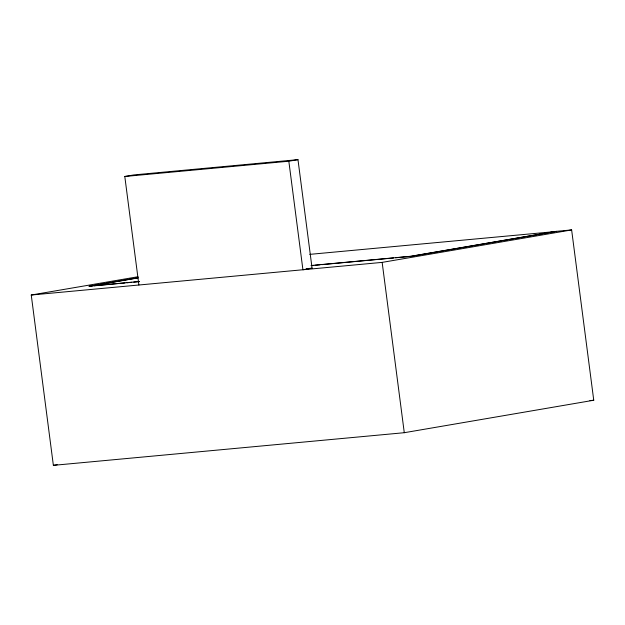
<?xml version="1.0" encoding="UTF-8"?>
<svg xmlns="http://www.w3.org/2000/svg" width="625" height="625" viewBox="0 0 625 625"><rect width="100%" height="100%" fill="white"/><g stroke="black" fill="none" stroke-linecap="round" stroke-linejoin="round"><path stroke-width="0.94" d="M138.891 285.008L124.797 176.477L133.945 174.914L297.977 159.656L312.07 268.188L302.922 269.758L288.828 161.219L297.977 159.656M311.164 265.508L411.039 256.219L556.297 231.352L571.633 229.922L593.75 400.242L404.281 432.703L53.367 465.344L31.25 295.023L137.969 276.75M89.109 286.289L138.047 277.781M90.07 286.125L91.992 285.797M93.906 285.469L138.062 277.914M395.547 257.789L411.055 256.352L556.297 231.352M31.25 295.023L382.156 262.383L571.633 229.922M53.367 465.344L57.219 464.687M124.797 176.477L288.828 161.219M89.094 286.164L139.516 281.477M90.078 286.203L92.016 286.023M93.961 285.844L118.203 283.586M120.141 283.406L124.992 282.953M126.93 282.773L131.781 282.32M133.719 282.141L139.539 281.602M311.18 265.641L313.117 265.461M315.055 265.281L319.906 264.828M321.844 264.648L393.602 257.969M306.25 268.727L312.07 268.188M589.914 400.602L593.75 400.242M309.75 254.367L556.312 231.477M382.156 262.383L404.281 432.703"/></g></svg>
